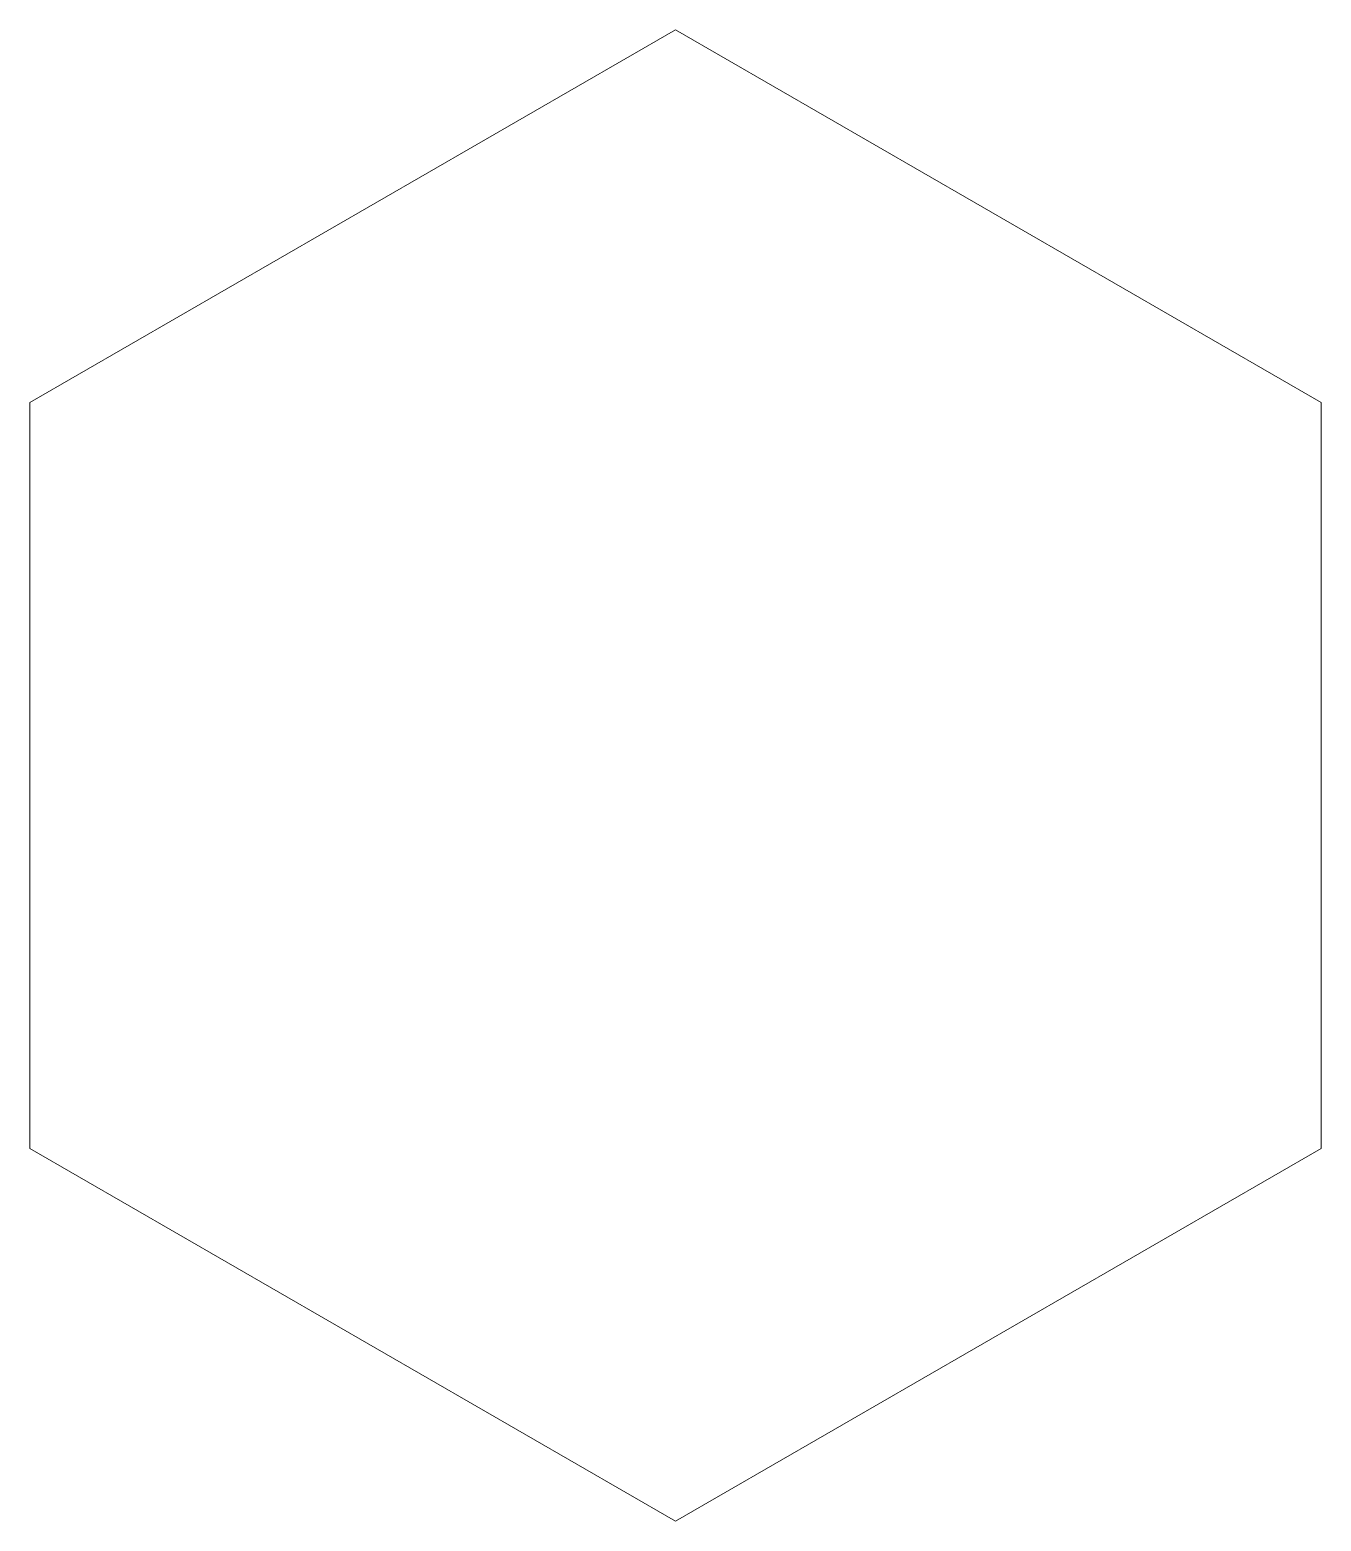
# Model space of a CAD drawing. Header units: millimetres. Extents: x -2.75 to 2.75, y -3.18 to 3.18.
import ezdxf

# ---------------------------------------------------------------- set-up
doc = ezdxf.new("R2010")
doc.units = ezdxf.units.MM
doc.layers.add('CuttingLines_0p003mm', color=5, linetype='CONTINUOUS', lineweight=0, true_color=0x0000ff)

msp = doc.modelspace()

# ---------------------------------------------------------------- linework, layer by layer
at = {"layer": 'CuttingLines_0p003mm'}
for p, q in [((0, 3.175426), (-2.75, 1.587713)), ((0, 3.175426), (2.75, 1.587713)), ((-2.75, 1.587713), (-2.75, -1.587713)), ((2.75, 1.587713), (2.75, -1.587713)), ((-2.75, -1.587713), (0, -3.175426)), ((2.75, -1.587713), (0, -3.175426))]:
    msp.add_line(p, q, dxfattribs=at)

doc.saveas('drawing.dxf')
